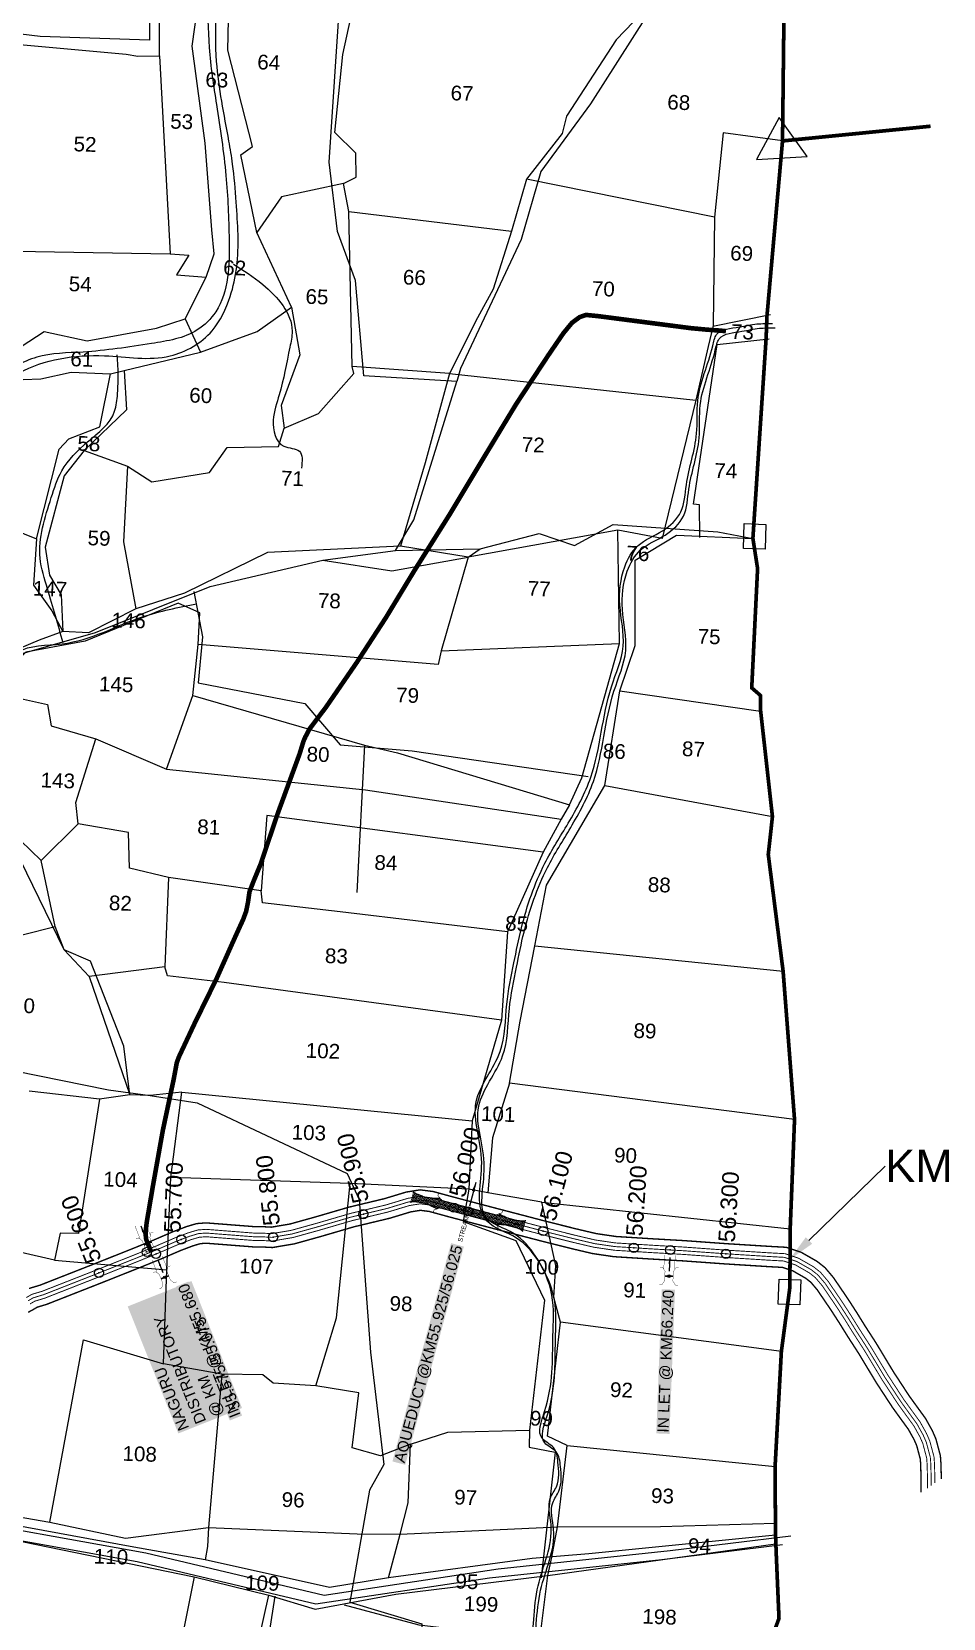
# Model space of a CAD drawing. Header units: inches. Extents: x 211876 to 216659, y 1586448 to 1603451.
# Drawn here: x 213417 to 214406, y 1590177 to 1591899 of the extents above; entities that cross this region are included whole.
import ezdxf
from ezdxf import colors
from ezdxf.entities.mleader import LeaderData, LeaderLine
from ezdxf.enums import TextEntityAlignment as Align
from ezdxf.math import Vec2, Vec3

# ---------------------------------------------------------------- set-up
doc = ezdxf.new("R2010")
doc.units = ezdxf.units.IN
doc.header["$LTSCALE"] = 15
doc.header["$MEASUREMENT"] = 0
doc.header["$PDMODE"] = 32
doc.header["$PDSIZE"] = 10
doc.linetypes.add('HIDDEN2', pattern=[0.1875, 0.125, -0.0625])
for name, color, linetype in [('CANAL1', 7, 'Continuous'), ('CSMark', 72, 'Continuous'), ('PLOT', 7, 'Continuous'), ('PLOT NO', 7, 'Continuous'), ('ROADS', 1, 'Continuous'), ('STREAM', 4, 'Continuous'), ('STRUCTURE', 5, 'Continuous'), ('text2', 7, 'Continuous'), ('VILLAGE BOUNDAY', 5, 'Continuous'), ('VILLAGE BOUNDRY STONES', 1, 'Continuous'), ('VILLAGE STONES', 240, 'Continuous')]:
    doc.layers.add(name, color=color, linetype=linetype)
doc.styles.get("Standard").update_dxf_attribs({"font": 'arial.ttf'})
doc.dimstyles.get("Standard").update_dxf_attribs({"dimtxt": 0.18, "dimasz": 0.18, "dimexe": 0.18, "dimexo": 0.0625, "dimgap": 0.09, "dimtad": 0, "dimtih": 1, "dimtoh": 1, "dimdec": 4, "dimzin": 0, "dimdsep": 46, "dimtxsty": 'Standard', "dimcen": 0.09, "dimadec": 0, "dimazin": 0, "dimtfac": 1, "dimtdec": 4, "dimtofl": 0, "dimtmove": 0, "dimatfit": 3, "dimfxl": 1, "dimtolj": 1, "dimtzin": 0, "dimarcsym": 0})

# ---------------------------------------------------------------- blocks, each defined once
blk = doc.blocks.new('OT')
at = {"layer": 'STRUCTURE', "color": 190}
for points, const_width in [([(769751.4, 1706595.8), (769729.4, 1706595.8)], 0.5), ([(769775.2, 1706601.8), (769775.2, 1706597.8), (769769.2, 1706593.8), (769761.8, 1706593.8), (769754.4, 1706593.8), (769748.4, 1706597.8), (769748.4, 1706601.8)], 0.5), ([(769761.8, 1706593.8), (769761.8, 1706581)], 2.5), ([(769751.4, 1706579), (769729.4, 1706579)], 0.5), ([(769748.4, 1706573), (769748.4, 1706577), (769754.4, 1706581), (769761.8, 1706581), (769761.8, 1706581), (769761.8, 1706581), (769769.2, 1706581), (769775.2, 1706577), (769775.2, 1706573)], 0.5)]:
    blk.add_lwpolyline(points, dxfattribs=dict(at, const_width=const_width))
at = {"layer": 'STRUCTURE', "color": 0}
blk.add_circle((769761.8, 1706587.4), 1.87, dxfattribs=at)
blk.add_leader([(769732.6, 1706587.4), (769753.8, 1706587.4)], dimstyle='Standard', override={"dimasz": 10, "dimgap": 0.09, "dimtad": 0}, dxfattribs=at)
blk = doc.blocks.new('AQUEDUCT')
at = {"layer": 'STRUCTURE'}
h = blk.add_hatch(dxfattribs=at)
h.set_pattern_fill('DASH', color=256, scale=8, angle=-90, style=0)
h.set_pattern_definition([(270, (-1706662.7411, 769762.6106), (1, -1), [1, -1])])
edge = h.paths.add_edge_path()
edge.add_spline(control_points=[(6.5, -63.1), (6.2, -62.6), (5.2, -61.2), (4.6, -58.3), (4.1, -54.4), (3.3, -48.8), (4.1, -41.4), (5.4, -35.8), (6, -33)], knot_values=[0, 0, 0, 0, 1.613557, 5.24513, 8.624976, 13.470124, 22.190216, 30.746377, 30.746377, 30.746377, 30.746377], degree=3, periodic=0)
edge.add_line((6, -33), (4, -30))
edge.add_line((4, -30), (4, 30))
edge.add_line((4, 30), (6, 33))
edge.add_spline(control_points=[(6, 33), (5.3, 35.8), (3.9, 41.3), (2.8, 48.7), (3.5, 54.4), (3.9, 58.3), (4.4, 61.2), (5.4, 62.6), (5.7, 63.1)], knot_values=[0, 0, 0, 0, 8.556161, 17.276253, 22.121402, 25.501247, 29.13282, 30.746377, 30.746377, 30.746377, 30.746377], degree=3, periodic=0)
edge.add_line((5.7, 63.1), (-6.5, 63.1))
edge.add_spline(control_points=[(-6.5, 63.1), (-6.2, 62.6), (-5.2, 61.2), (-4.6, 58.3), (-4.1, 54.4), (-3.3, 48.8), (-4.1, 41.4), (-5.4, 35.8), (-6, 33)], knot_values=[0, 0, 0, 0, 1.613557, 5.24513, 8.624976, 13.470124, 22.190216, 30.746377, 30.746377, 30.746377, 30.746377], degree=3, periodic=0)
edge.add_line((-6, 33), (-4, 30))
edge.add_line((-4, 30), (-4, -30))
edge.add_line((-4, -30), (-6, -33))
edge.add_spline(control_points=[(-6, -33), (-5.3, -35.8), (-3.9, -41.3), (-2.8, -48.7), (-3.5, -54.4), (-3.9, -58.3), (-4.4, -61.2), (-5.4, -62.6), (-5.7, -63.1)], knot_values=[0, 0, 0, 0, 8.556161, 17.276253, 22.121402, 25.501247, 29.13282, 30.746377, 30.746377, 30.746377, 30.746377], degree=3, periodic=0)
edge.add_line((-5.7, -63.1), (6.5, -63.1))
blk.add_circle((0, 0), 0.938)
at = {"layer": 'STRUCTURE', "const_width": 0.628}
for points in [[(-12, 36), (-8, 36), (-4, 30), (-4, -30), (-8, -36), (-12, -36)], [(12, 36), (8, 36), (4, 30), (4, -30), (8, -36), (12, -36)]]:
    blk.add_lwpolyline(points, dxfattribs=at)
at = {"layer": 'STRUCTURE', "color": 3}
for points in [[(-4, 30), (-4, -30)], [(-4, 30), (-4, -30)], [(4, 30), (4, -30)]]:
    blk.add_lwpolyline(points, dxfattribs=at)
at = {"layer": 'STRUCTURE'}
for points in [[(-6.5, 63.1), (-5.7, 61.7), (-4.7, 58.2), (-4.2, 54.9), (-3.6, 50.1), (-4.3, 41.4), (-6, 33)], [(5.7, 63.1), (4.8, 61.7), (3.9, 58.2), (3.5, 54.8), (3.1, 50), (4, 41.3), (6, 33)], [(-5.7, -63.1), (-4.8, -61.7), (-3.9, -58.2), (-3.5, -54.8), (-3.1, -50), (-4, -41.3), (-6, -33)], [(6.5, -63.1), (5.7, -61.7), (4.7, -58.2), (4.2, -54.9), (3.6, -50.1), (4.3, -41.4), (6, -33)]]:
    blk.add_spline(points, degree=3, dxfattribs=at)
at = {"layer": 'STRUCTURE', "color": 0}
blk.add_text('STREAM', height=5, dxfattribs=at).set_placement((-19.7, -0.1), align=Align.MIDDLE_CENTER)
for points in [[(32.5, 0.1), (5.8, 0)], [(0.4, -62), (0.1, -38.2)]]:
    blk.add_leader(points, dimstyle='Standard', override={"dimasz": 10, "dimgap": 0.09, "dimtad": 0}, dxfattribs=at)

msp = doc.modelspace()

# ---------------------------------------------------------------- linework, layer by layer
at = {"layer": 'CANAL1', "color": 1, "ltscale": 4, "const_width": 5}
msp.add_lwpolyline([(213546.968, 1590574.55), (213541.312, 1590588.527), (213540.594, 1590594.98), (213541.798, 1590606.539), (213548.456, 1590645.661), (213559.422, 1590707.156), (213571.097, 1590762.072), (213574.542, 1590780.502), (213576.947, 1590786.933), (213593.949, 1590823.2), (213617.66, 1590871.559), (213637.598, 1590916.244), (213646.603, 1590935.992), (213649.741, 1590944.505), (213651.821, 1590954.645), (213653.386, 1590965.791), (213657.451, 1590976.374), (213665.457, 1590995.804), (213684.319, 1591051.589), (213707.75, 1591115.392), (213712.044, 1591129.438), (213713.997, 1591133.864), (213718.565, 1591142.584), (213736.501, 1591166.33), (213769.951, 1591214.942), (213801.564, 1591263.575), (213832.279, 1591314.336), (213871.244, 1591376.378), (213905.965, 1591434.328), (213942.838, 1591495.259), (213977.524, 1591547.932), (213994.176, 1591572.281), (214003.371, 1591583.35), (214011.587, 1591589.469), (214018.492, 1591591.916), (214031.655, 1591590.581), (214073.356, 1591585.169), (214132.6, 1591577.49), (214150.368, 1591575.835), (214164.326, 1591574.872), (214170.383, 1591574.242)], dxfattribs=at)
at = {"layer": 'CANAL1', "color": 5, "ltscale": 4, "const_width": 1}
for points in [[(213411.25751, 1590525.44429), (213417.03837, 1590528.86915), (213428.55947, 1590532.3447), (213486.71106, 1590555.17013), (213488.6192, 1590555.92909), (213529.2638, 1590572.09548), (213552.07182, 1590581.39347), (213572.82452, 1590590.35678), (213587.09235, 1590595.77222), (213597.28023, 1590598.81442), (213606.28268, 1590599.50599), (213660.3739, 1590595.278), (213666.85077, 1590595.44397), (213677.47207, 1590594.8275), (213678.34207, 1590594.97442), (213698.84838, 1590598.43744), (213727.1457, 1590606.31263), (213762.84252, 1590616.74504), (213801.71676, 1590626.05531), (213824.98479, 1590633.1126), (213838.62201, 1590635.29882), (213851.36325, 1590633.66813), (213873.68394, 1590627.56458), (213876.23499, 1590626.89409), (213918.56567, 1590615.76843), (213974.67298, 1590601.11809), (214006.2738, 1590593.19018), (214028.58315, 1590587.95311), (214050.29936, 1590584.77368), (214090.79646, 1590582.21878), (214124.18154, 1590580.30374), (214170.24113, 1590576.97898), (214217.64819, 1590574.00717), (214234.54417, 1590573.08445), (214249.22001, 1590568.15028), (214265.31308, 1590558.93407), (214272.96738, 1590552.92267), (214281.34876, 1590543.02102), (214296.9927, 1590520.03258), (214306.07994, 1590505.94343), (214315.62567, 1590490.57448), (214327.05791, 1590472.89646), (214346.15516, 1590441.23033), (214363.35741, 1590414.89625), (214372.45095, 1590402.30917), (214381.01349, 1590390.52958), (214387.99545, 1590377.98785), (214391.56737, 1590369.78957), (214396.12267, 1590352.70511), (214396.62887, 1590345.63979), (214397.16804, 1590326.98231), (214397.16607, 1590324.29828)], [(213415.20049, 1590518.48171), (213420.27963, 1590521.49085), (213431.18053, 1590524.7793), (213489.65094, 1590547.72987), (213491.5759, 1590548.49553), (213532.2522, 1590564.67452), (213555.16818, 1590574.01653), (213575.83148, 1590582.94122), (213589.65965, 1590588.18978), (213598.74777, 1590590.90358), (213606.27732, 1590591.48201), (213660.1641, 1590587.27), (213666.72123, 1590587.43803), (213677.91193, 1590586.7885), (213679.67422, 1590587.08611), (213700.59162, 1590590.61856), (213729.3403, 1590598.61937), (213764.89748, 1590609.01096), (213803.81124, 1590618.33069), (213826.78721, 1590625.2994), (213838.74999, 1590627.21718), (213849.79275, 1590625.80387), (213871.61206, 1590619.83742), (213874.20144, 1590619.15686), (213916.53833, 1590608.02957), (213972.68902, 1590593.36791), (214004.3862, 1590585.41582), (214027.08685, 1590580.08689), (214049.46664, 1590576.81032), (214090.31554, 1590574.23322), (214123.66446, 1590572.32026), (214169.70287, 1590568.99702), (214217.17981, 1590566.02083), (214233.02383, 1590565.15555), (214245.92599, 1590560.81772), (214260.83092, 1590552.28193), (214267.38662, 1590547.13333), (214274.97124, 1590538.17298), (214290.3233, 1590515.61342), (214299.32006, 1590501.66457), (214308.86833, 1590486.29152), (214320.27209, 1590468.65754), (214339.37884, 1590436.97567), (214356.76259, 1590410.36375), (214365.97305, 1590397.61483), (214374.25851, 1590386.21642), (214380.81655, 1590374.43615), (214383.99263, 1590367.14643), (214388.19733, 1590351.37689), (214388.63713, 1590345.23821), (214389.16796, 1590326.86969), (214389.16175, 1590318.44813)]]:
    msp.add_lwpolyline(points, dxfattribs=at)
at = {"layer": 'CANAL1', "color": 1, "linetype": 'HIDDEN2', "ltscale": 4, "const_width": 1}
msp.add_lwpolyline([(213413.229, 1590521.963), (213418.659, 1590525.18), (213429.87, 1590528.562), (213488.181, 1590551.45), (213490.09755, 1590552.21231), (213530.758, 1590568.385), (213553.62, 1590577.705), (213574.328, 1590586.649), (213588.376, 1590591.981), (213598.014, 1590594.859), (213606.28, 1590595.494), (213660.269, 1590591.274), (213666.786, 1590591.441), (213677.692, 1590590.808), (213679.00814, 1590591.03027), (213699.72, 1590594.528), (213728.243, 1590602.466), (213763.87, 1590612.878), (213802.764, 1590622.193), (213825.886, 1590629.206), (213838.686, 1590631.258), (213850.578, 1590629.736), (213872.648, 1590623.701), (213875.21821, 1590623.02548), (213917.552, 1590611.899), (213973.681, 1590597.243), (214005.33, 1590589.303), (214027.835, 1590584.02), (214049.883, 1590580.792), (214090.556, 1590578.226), (214123.923, 1590576.312), (214169.972, 1590572.988), (214217.414, 1590570.014), (214233.784, 1590569.12), (214247.573, 1590564.484), (214263.072, 1590555.608), (214270.177, 1590550.028), (214278.16, 1590540.597), (214293.658, 1590517.823), (214302.7, 1590503.804), (214312.247, 1590488.433), (214323.665, 1590470.777), (214342.767, 1590439.103), (214360.06, 1590412.63), (214369.212, 1590399.962), (214377.636, 1590388.373), (214384.406, 1590376.212), (214387.78, 1590368.468), (214392.16, 1590352.041), (214392.633, 1590345.439), (214393.168, 1590326.926), (214393.16391, 1590321.3732)], dxfattribs=at)
at = {"layer": 'CANAL1', "color": 200, "ltscale": 4, "const_width": 1.5}
for points in [[(213414.20226, 1590535.32517), (213426.26604, 1590538.96442), (213484.13867, 1590561.68036), (213526.64894, 1590578.58882), (213549.36251, 1590587.8483), (213570.19342, 1590596.84539), (213584.84596, 1590602.40685), (213595.99613, 1590605.7364), (213606.28737, 1590606.52698), (213660.55748, 1590602.285), (213666.96411, 1590602.44918), (213677.0872, 1590601.86162), (213697.32304, 1590605.27896), (213725.22542, 1590613.04424), (213761.04444, 1590623.51236), (213799.88409, 1590632.81435), (213823.40767, 1590639.94915), (213838.51004, 1590642.37025), (213852.73744, 1590640.54935), (213875.49684, 1590634.32583), (213920.3396, 1590622.53993), (213976.40894, 1590607.89951), (214007.92544, 1590599.99275), (214029.89242, 1590594.83605), (214051.02799, 1590591.74163), (214091.21728, 1590589.20615), (214124.63399, 1590587.2893), (214170.7121, 1590583.9632), (214218.05803, 1590580.99522), (214235.87447, 1590580.02223), (214252.10227, 1590574.56628), (214269.23498, 1590564.75468), (214277.85054, 1590557.98834), (214286.9291, 1590547.26307), (214302.82842, 1590523.89934), (214311.99484, 1590509.68743), (214321.53833, 1590494.32207), (214332.9955, 1590476.60551), (214352.08444, 1590444.95317), (214369.12789, 1590418.86219), (214378.11912, 1590406.41673), (214386.9241, 1590394.30361), (214394.27698, 1590381.09558), (214398.19527, 1590372.10233), (214403.05735, 1590353.86729), (214403.62164, 1590345.99117), (214404.12189, 1590328.68044)], [(213413.22416, 1590509.45514), (213418.6506, 1590512.38946), (213423.11574, 1590515.03483), (213433.47396, 1590518.15958), (213492.22333, 1590541.21964), (213534.86706, 1590558.18118), (213557.87749, 1590567.5617), (213578.46258, 1590576.45261), (213591.90604, 1590581.55515), (213600.03187, 1590583.9816), (213606.27263, 1590584.46102), (213659.98052, 1590580.263), (213666.60789, 1590580.43282), (213678.2968, 1590579.75438), (213702.11696, 1590583.77704), (213731.26058, 1590591.88776), (213766.69556, 1590602.24364), (213805.64391, 1590611.57165), (213828.36433, 1590618.46285), (213838.86196, 1590620.14575), (213848.41856, 1590618.92265), (213869.79916, 1590613.07617), (213914.7644, 1590601.25807), (213970.95306, 1590586.58649), (214002.73456, 1590578.61325), (214025.77758, 1590573.20395), (214048.73801, 1590569.84237), (214089.89472, 1590567.24585), (214123.21201, 1590565.3347), (214169.2319, 1590562.0128), (214216.76997, 1590559.03278), (214231.69353, 1590558.21777), (214243.04373, 1590554.40172), (214256.90902, 1590546.46132), (214262.50346, 1590542.06766), (214269.3909, 1590533.93093), (214284.48758, 1590511.74666), (214293.40516, 1590497.92057), (214302.95567, 1590482.54393), (214314.3345, 1590464.94849), (214333.44956, 1590433.25283), (214350.99211, 1590406.39781), (214360.30488, 1590393.50727), (214368.3479, 1590382.44239), (214374.53502, 1590371.32842), (214377.36473, 1590364.83367), (214381.26265, 1590350.21471), (214381.64436, 1590344.88683), (214382.16788, 1590326.77114), (214382.15852, 1590314.06125)]]:
    msp.add_lwpolyline(points, dxfattribs=at)
at = {"layer": 'PLOT'}
for points in [[(213154.20753, 1591881.86463), (213202.39378, 1591891.01615), (213257.75581, 1591887.37546), (213367.91863, 1591888.70891), (213519.70792, 1591874.84497), (213532.10746, 1591872.69552), (213555.78152, 1591873.16309), (213554.87723, 1592020.60456), (213562.90453, 1592094.02108)], [(213555.78152, 1591873.16309), (213567.48151, 1591658.09275), (213587.6642, 1591656.57256), (213574.35224, 1591635.45078), (213606.25082, 1591632.70429), (213615.06173, 1591658.08053), (213612.41096, 1591684.1278), (213605.16117, 1591778.27627), (213591.29829, 1591883.53311), (213599.12245, 1591940.59933), (213592.7507, 1591973.3254), (213584.09285, 1592020.29965), (213554.87723, 1592020.60456)], [(213407.90888, 1591521.81588), (213426.944, 1591522.43434), (213459.96568, 1591529.90234), (213502.75922, 1591527.92473), (213517.59484, 1591531.59343), (213600.40726, 1591551.43399), (213661.74158, 1591573.93754), (213699.15067, 1591600.14428), (213661.32586, 1591681.42313), (213643.84329, 1591765.64669), (213656.73608, 1591774.74922), (213629.89004, 1591879.21131), (213631.76721, 1591962.52359)], [(213699.15067, 1591600.14428), (213708.10977, 1591548.43758), (213687.78763, 1591493.63891), (213691.03939, 1591469.1036), (213728.42257, 1591484.74936), (213766.486, 1591528.41569), (213764.9754, 1591536.01525), (213761.14431, 1591704.26708), (213755.47077, 1591734.55305), (213769.15731, 1591741.38115), (213768.89056, 1591767.38968), (213745.98554, 1591789.80208), (213754.77703, 1591874.40368), (213763.46525, 1591914.12347), (213785.45163, 1591957.9133)], [(214088.65198, 1591929.08486), (214051.33632, 1591890.31735), (213997.35894, 1591807.5195), (213992.83944, 1591788.66503), (213953.95922, 1591739.21869), (213937.71671, 1591682.88564), (213917.6938, 1591619.72719), (213900.7117, 1591588.6916), (213870.43484, 1591528.33562), (213844.19372, 1591431.4109), (213817.36284, 1591341.03157), (213673.02041, 1591333.96358), (213582.84691, 1591290.07596), (213530.0334, 1591273.06725), (213478.83357, 1591246.82313), (213450.8383, 1591248.27798), (213425.37238, 1591239.01628), (213382.18472, 1591220.70719)], [(214231.77119, 1591780.70815), (214167.20887, 1591789.49934), (214158.00322, 1591698.07139), (214156.62854, 1591580.31078), (214151.15312, 1591557.73137), (214137.72958, 1591499.26462), (214101.01903, 1591349.18898), (214053.07494, 1591358.21971), (213890.53327, 1591329.03766), (213817.36284, 1591341.03157)], [(213755.47077, 1591734.55305), (213688.27611, 1591719.98273), (213661.32586, 1591681.42313)], [(214158.00322, 1591698.07139), (213953.95922, 1591739.21869)], [(213761.14431, 1591704.26708), (213937.71671, 1591682.88564)], [(212477.48567, 1591278.83903), (212486.20873, 1591278.61886), (212558.78429, 1591305.80386), (212652.78806, 1591354.87678), (212680.0045, 1591355.91237), (212715.90404, 1591378.71247), (212760.65843, 1591425.9559), (212824.57206, 1591489.08648), (212883.74372, 1591489.0129), (212921.46425, 1591499.01948), (212962.04338, 1591525.71072), (212947.1875, 1591592.94054), (213045.17602, 1591598.08709), (213061.57857, 1591553.06956), (213196.23778, 1591592.84412), (213274.83903, 1591598.09374), (213278.96143, 1591634.7059), (213374.11738, 1591628.93889), (213378.95591, 1591661.53724), (213567.48151, 1591658.09275)], [(213351.03574, 1591539.49964), (213387.86565, 1591546.16996), (213430.72528, 1591573.82746), (213477.12422, 1591563.77147), (213552.38663, 1591577.58639), (213583.49715, 1591587.63468), (213606.25082, 1591632.70429)], [(213583.49715, 1591587.63468), (213600.40726, 1591551.43399)], [(214156.08622, 1591579.74814), (214218.83816, 1591592.36939)], [(214142.13242, 1591350.46935), (214141.82333, 1591385.62954), (214135.22111, 1591386.36811), (214161.0056, 1591559.67478), (214217.40308, 1591565.8824)], [(213395.39624, 1591359.70687), (213422.14791, 1591348.72665), (213447.00038, 1591446.13666), (213457.38254, 1591457.29864), (213491.087, 1591470.33964), (213502.75922, 1591527.92473)], [(213517.59484, 1591531.59343), (213519.86293, 1591488.87903), (213474.08407, 1591444.58655), (213452.4184, 1591417.36208), (213431.80362, 1591339.74343), (213436.3496, 1591309.37102), (213449.05616, 1591288.22736), (213450.8383, 1591248.27798)], [(213870.43484, 1591528.33562), (213764.9754, 1591536.01525)], [(213870.43484, 1591528.33562), (214137.72958, 1591499.26462)], [(213474.08407, 1591444.58655), (213521.10463, 1591427.84717), (213547.39066, 1591410.70841), (213609.90473, 1591420.8482), (213629.33304, 1591448.15035), (213684.8052, 1591449.02256), (213691.03939, 1591469.1036)], [(213521.10463, 1591427.84717), (213516.57512, 1591345.75348), (213530.0334, 1591273.06725)], [(213592.03505, 1591179.02043), (213778.05614, 1591124.86918), (213814.06835, 1591116.78741), (214000.50898, 1591060.30301), (214014.14671, 1591089.52164), (214054.96394, 1591235.34031), (214053.07494, 1591358.21971)], [(213935.43582, 1590758.13604), (213946.945, 1590825.27036), (213963.04559, 1590907.23248), (213975.52578, 1590973.01983), (214038.97734, 1591081.22163), (214055.29278, 1591184.06124), (214071.78366, 1591233.2027), (214071.94238, 1591325.90594), (214116.7243, 1591352.87733), (214199.63017, 1591349.41395)], [(214116.7243, 1591352.87733), (214116.7243, 1591352.87733)], [(213422.14791, 1591348.72665), (213419.18128, 1591298.77633), (213438.92655, 1591270.674), (213450.8383, 1591248.27798)], [(213890.53327, 1591329.03766), (213861.48634, 1591227.21089), (213858.29768, 1591212.5877), (213597.64612, 1591234.35962), (213599.49971, 1591268.45105), (213576.11676, 1591278.95543), (213474.95308, 1591238.0014), (213410.88788, 1591225.77325), (213383.6743, 1591199.39068), (213381.96779, 1591180.53112), (213434.17224, 1591169.25972), (213438.36117, 1591145.99135), (213486.78812, 1591131.96069), (213563.47937, 1591098.81848), (213592.03505, 1591179.02043), (213597.64612, 1591234.35962)], [(213861.48634, 1591227.21089), (214054.96394, 1591235.34031)], [(214055.29278, 1591184.06124), (214208.05009, 1591162.00561)], [(213467.60272, 1591039.58405), (213464.98519, 1591062.75107), (213486.78812, 1591131.96069)], [(213563.47937, 1591098.81848), (213779.40588, 1591076.62304), (213991.54675, 1591044.66527)], [(214038.97734, 1591081.22163), (214220.83551, 1591047.4285)], [(213926.71365, 1590826.66252), (213625.9255, 1590867.54158), (213564.61692, 1590874.63963), (213561.53515, 1590884.37602), (213479.40804, 1590873.86971), (213452.43139, 1590902.76247), (213442.43583, 1590928.27018), (213427.40392, 1590999.91435), (213359.68571, 1591065.03456), (213340.92205, 1591051.3839), (213328.15891, 1591050.23781), (213238.45415, 1591008.85646), (213176.13969, 1590977.64815), (213161.2039, 1590994.4794)], [(214000.50898, 1591060.30301), (213991.54675, 1591044.66527), (213972.06597, 1591008.89496), (213933.43753, 1590922.5099), (213926.71365, 1590826.66252), (213894.91762, 1590717.15532), (213891.51139, 1590642.9689), (213885.18694, 1590607.89716), (213942.58141, 1590587.25795), (213973.60554, 1590522.59756), (213957.20589, 1590381.45147), (213956.99692, 1590363.15916), (213984.91305, 1590357.5089), (213969.95697, 1590221.21768)], [(213972.06597, 1591008.89496), (213672.36512, 1591048.71553), (213666.10306, 1590966.88426)], [(213933.43753, 1590922.5099), (213751.71505, 1590944.2552), (213667.36738, 1590954.02029), (213666.10306, 1590966.88426), (213565.67015, 1590981.48105), (213523.2469, 1590991.50028), (213522.01706, 1591030.00326), (213467.60272, 1591039.58405), (213427.40392, 1590999.91435)], [(213083.33338, 1590832.52537), (213136.03368, 1590819.6754), (213202.89185, 1590795.81423), (213217.74722, 1590819.34384), (213202.10727, 1590845.43477), (213220.8849, 1590880.85088), (213224.79264, 1590906.76426), (213243.71561, 1590945.88114), (213265.22004, 1590973.18751), (213293.84829, 1590960.1712), (213294.22466, 1590942.1242), (213322.55768, 1590920.60211), (213312.58565, 1590878.86907), (213332.79041, 1590883.17719), (213373.35909, 1590910.82371), (213442.43583, 1590928.27018)], [(213565.67015, 1590981.48105), (213561.53515, 1590884.37602)], [(213963.04559, 1590907.23248), (214232.40678, 1590879.82352)], [(213479.40804, 1590873.86971), (213523.64703, 1590745.66605)], [(213968.54945, 1590154.54797), (213977.28869, 1590224.01173), (213981.4637, 1590243.70683), (213987.44502, 1590276.61337), (213998.21763, 1590364.83303), (213976.84192, 1590375.02964), (213990.94803, 1590498.7482), (213983.4693, 1590525.62087), (213985.72133, 1590560.20976), (213970.58574, 1590629.01871), (213912.05547, 1590639.10427), (213891.51139, 1590642.9689), (213762.60441, 1590649.33486), (213567.96082, 1590655.74076), (213579.94143, 1590748.47074), (213545.7006, 1590744.90057), (213523.64703, 1590745.66605), (213490.5353, 1590740.86243), (213414.42933, 1590749.457)], [(214244.81952, 1590718.73757), (213935.43582, 1590758.13604), (213917.05694, 1590698.66609), (213912.05547, 1590639.10427)], [(213490.5353, 1590740.86243), (213467.69169, 1590594.96949), (213448.10711, 1590595.2237), (213441.98394, 1590566.07179), (213269.9991, 1590605.66154)], [(213579.94143, 1590748.47074), (213894.91762, 1590717.15532)], [(213804.4152, 1590221.46115), (213816.96507, 1590268.53829), (213825.40673, 1590302.80282), (213828.04525, 1590366.54697), (213795.65102, 1590353.62752), (213764.86013, 1590362.35655), (213771.88274, 1590422.00894), (213725.2919, 1590429.58412), (213678.96417, 1590432.46886), (213667.78737, 1590441.79381), (213623.51306, 1590442.47943), (213560.00822, 1590453.62068), (213563.54913, 1590555.63495), (213567.96082, 1590655.74076)], [(213725.2919, 1590429.58412), (213747.67921, 1590503.62197), (213762.60441, 1590649.33486)], [(213970.58574, 1590629.01871), (214240.10382, 1590599.92457)], [(213441.98394, 1590566.07179), (213563.54913, 1590555.63495)], [(214230.51979, 1590466.8949), (213990.94803, 1590498.7482)], [(213436.68726, 1590281.7355), (213473.30599, 1590479.47862), (213560.00822, 1590453.62068)], [(213623.51306, 1590442.47943), (213609.04671, 1590275.75513), (213609.04671, 1590275.75513), (213607.80786, 1590255.30962), (213605.29497, 1590240.89444)], [(213828.04525, 1590366.54697), (213868.65898, 1590379.54833), (213957.20589, 1590381.45147)], [(214224.24582, 1590267.71065), (214021.61409, 1590247.34541), (213960.23481, 1590242.2595), (213804.4152, 1590221.46115), (213740.18062, 1590210.77721), (213605.29497, 1590240.89444), (213527.84159, 1590254.59732), (213250.20913, 1590305.63316), (213155.57638, 1590331.47079), (212963.46861, 1590354.17555)], [(213998.21763, 1590364.83303), (214223.72586, 1590342.16348)], [(213250.91731, 1590313.79887), (213436.68726, 1590281.7355), (213518.99056, 1590264.39088), (213609.04671, 1590275.75513), (213770.21713, 1590269.21604), (213816.96507, 1590268.53829), (213987.44502, 1590276.61337), (214099.54504, 1590277.00597), (214224.07733, 1590280.74258)], [(213593.24787, 1590222.50911), (213564.2251, 1590075.89593), (213551.08285, 1589949.59116), (213480.52615, 1589958.34417), (213317.49768, 1589973.70133), (213162.25623, 1589975.6953), (213172.31832, 1590055.84308), (213197.46306, 1590140.09889), (213214.46041, 1590210.30752), (213210.75214, 1590296.18756)], [(213177.37976, 1590299.88334), (213210.75214, 1590296.18756), (213363.67448, 1590269.33007), (213593.24787, 1590222.50911), (213674.51149, 1590202.44882), (213724.79104, 1590187.29499), (213812.10358, 1590203.41954), (213977.28869, 1590224.01173), (214224.00301, 1590258.19129)], [(213793.4119, 1589928.70068), (213693.42475, 1589935.48382), (213638.91565, 1589945.13457), (213648.61621, 1590056.81484), (213652.73796, 1590105.64889), (213674.51149, 1590202.44882)], [(213968.54945, 1590154.54797), (213837.39897, 1590170.06524), (213756.55664, 1590191.59027)]]:
    msp.add_lwpolyline(points, dxfattribs=at)
at = {"layer": 'ROADS'}
for points in [[(213762.89539, 1591959.0954), (213707.29921, 1591970.44831), (213666.14346, 1591976.16165), (213625.49349, 1591978.79685), (213597.58446, 1591977.54916), (213590.08554, 1592029.69861), (213558.71568, 1592029.3189), (213545.06173, 1592017.06529), (213545.06047, 1591890.0515), (213426.14629, 1591894.17901), (213309.0396, 1591908.03418), (213267.37965, 1591900.51262)], [(213523.64703, 1590745.66605), (213517.00006, 1590798.24844), (213480.74584, 1590890.70506), (213452.43139, 1590902.76247), (213404.87746, 1591000.15572), (213345.9292, 1591065.48656), (213377.86352, 1591180.39644), (213388.88193, 1591219.24838), (213486.2157, 1591247.16118), (213610.81907, 1591297.23482), (213732.94671, 1591325.81945), (213811.84019, 1591336.07895), (213831.79369, 1591369.56603), (213878.31602, 1591519.45337), (213777.41512, 1591525.85616), (213768.42009, 1591629.1369), (213748.92211, 1591682.33686), (213739.92156, 1591757.57941), (213751.32514, 1591932.42547), (213762.89539, 1591959.0954), (213792.24573, 1591982.24766), (213996.02812, 1591956.80441), (214105.34838, 1591938.49905)], [(214098.07679, 1591938.20417), (214023.36444, 1591820.90921), (213969.52437, 1591747.36443), (213948.08057, 1591673.90994), (213882.23382, 1591533.77535), (213878.31602, 1591519.45337)], [(213811.84019, 1591336.07895), (213903.85269, 1591338.11765), (213967.74347, 1591354.56307), (214006.23263, 1591341.52316), (214048.1855, 1591364.42387), (214161.56547, 1591356.37625), (214199.63017, 1591349.41395)], [(213732.94671, 1591325.81945), (213807.95807, 1591314.18081), (213890.53327, 1591329.03766), (213903.85269, 1591338.11765)], [(213593.19214, 1591291.69358), (213602.48293, 1591242.4071), (213597.75396, 1591192.60797), (213713.48907, 1591170.1044), (213751.92748, 1591125.42706), (213829.87996, 1591118.95706), (214020.92444, 1591090.96158)], [(213778.05614, 1591124.86918), (213769.84561, 1590965.19669)], [(213322.9636, 1590801.67037), (213348.65328, 1590781.55879), (213500.27379, 1590750.93318), (213545.7006, 1590744.90057), (213596.62725, 1590736.9725), (213759.3345, 1590660.08513), (213772.5463, 1590632.02579), (213784.59029, 1590466.08978), (213799.09558, 1590344.18675), (213783.74209, 1590316.36301), (213762.13835, 1590194.90462), (213840.5836, 1590171.50966), (213833.3206, 1589939.17918)], [(212351.71294, 1590440.79684), (212543.91489, 1590403.50303), (212645.09013, 1590388.09867), (212835.43192, 1590358.50569), (212975.45031, 1590345.05333), (213116.0522, 1590326.87174), (213173.30224, 1590317.22577), (213307.2723, 1590290.48412), (213540.89639, 1590248.41511), (213734.51276, 1590202.54087), (213923.15719, 1590230.95523), (214110.03861, 1590250.87914), (214240.82369, 1590266.95691)], [(212342.50279, 1590431.26364), (212534.70475, 1590393.96983), (212635.87999, 1590378.56547), (212826.22178, 1590348.97249), (212966.24017, 1590335.52013), (213106.84205, 1590317.33854), (213164.0921, 1590307.69257), (213298.06216, 1590280.95093), (213531.68625, 1590238.88191), (213725.30261, 1590193.00767), (213913.94705, 1590221.42203), (214100.82846, 1590241.34594), (214231.61355, 1590257.42371)], [(213680.94641, 1590201.32782), (213657.57307, 1590050.51273), (213640.03436, 1589911.23884), (213614.30485, 1589744.79923), (213606.92005, 1589729.77091), (213533.76913, 1589702.78279)]]:
    msp.add_lwpolyline(points, dxfattribs=at)
at = {"layer": 'STREAM'}
for points in [[(212463.11691, 1591240.70887), (212521.98962, 1591258.75762), (212565.31349, 1591268.3392), (212630.78902, 1591303.47961), (212646.75024, 1591303.84938), (212672.69036, 1591325.35065), (212736.47786, 1591356.49953), (212767.14856, 1591387.76724), (212794.37778, 1591406.45243), (212838.66816, 1591455.15893), (212876.91314, 1591464.9168), (212940.78872, 1591460.62118), (212978.85889, 1591472.00174), (213036.09439, 1591477.93761), (213120.31879, 1591480.55688), (213172.27518, 1591465.82055), (213249.82474, 1591449.27211), (213325.19545, 1591466.78151), (213360.62608, 1591495.34359), (213403.38948, 1591528.73197), (213496.11493, 1591547.54141), (213567.29921, 1591547.38004), (213612.88664, 1591574.7191), (213632.43746, 1591611.91546), (213639.56069, 1591644.0005), (213638.98867, 1591714.17206), (213635.11208, 1591755.64576), (213631.12077, 1591780.4954), (213617.74473, 1591867.08039), (213617.4368, 1591922.22417), (213619.25685, 1592006.72545), (213609.46455, 1592087.35984), (213614.74121, 1592132.68923), (213632.97216, 1592165.61852), (213655.53061, 1592207.3879), (213682.25825, 1592241.24213), (213704.20518, 1592286.73293), (213723.87729, 1592309.36142), (213723.47563, 1592317.71253)], [(212727.29967, 1592233.40528), (212755.0035, 1592239.40316), (212824.42294, 1592232.59815), (212868.689, 1592219.34045), (212903.29709, 1592213.01116), (212927.43876, 1592211.44063), (212951.00254, 1592224.90797), (212992.72229, 1592233.34967), (213041.67862, 1592249.59853), (213100.90467, 1592223.73405), (213176.31825, 1592199.50543), (213220.64721, 1592190.64361), (213247.55939, 1592216.08224), (213305.44968, 1592267.91725), (213360.20066, 1592291.08989), (213414.67488, 1592307.8798), (213451.84616, 1592301.46154), (213489.34135, 1592272.68847), (213513.92759, 1592220.55472), (213573.66709, 1592155.28343), (213589.61979, 1592118.46717), (213597.78596, 1592046.9063), (213600.65403, 1591992.22979), (213606.59117, 1591941.47593), (213609.66035, 1591882.03069), (213617.58759, 1591820.16151), (213627.81142, 1591743.05987), (213631.25106, 1591673.22395), (213616.81834, 1591595.37288), (213596.7807, 1591575.56351), (213547.01658, 1591560.88694), (213472.81229, 1591551.61486), (213422.54988, 1591546.00302), (213378.59182, 1591523.17517), (213335.97047, 1591493.75747), (213293.4766, 1591468.01355), (213232.47435, 1591460.56756), (213139.60064, 1591484.78059), (213061.34406, 1591489.336), (212974.18405, 1591481.32663), (212873.03861, 1591473.4349), (212819.65891, 1591456.36627), (212772.71017, 1591408.3398), (212718.30751, 1591368.29634), (212639.68566, 1591321.64565), (212594.41597, 1591300.77978), (212532.04075, 1591274.99032), (212499.43865, 1591258.46644), (212466.61123, 1591256.6633)], [(213636.2036, 1591647.05553), (213667.80097, 1591624.93892), (213699.71959, 1591574.24734), (213697.17462, 1591556.87301), (213685.67182, 1591505.20769), (213679.21224, 1591477.621), (213690.53197, 1591449.41719), (213707.53097, 1591444.04529), (213709.80124, 1591425.53369)], [(213897.75671, 1589917.32153), (213921.26954, 1589929.3254), (213931.7937, 1589961.43745), (213938.79662, 1589990.68039), (213944.03151, 1590018.27535), (213952.90374, 1590039.76141), (213952.70122, 1590058.57112), (213958.27439, 1590083.59034), (213957.57303, 1590112.67337), (213959.51244, 1590144.09213), (213961.90515, 1590176.05909), (213966.59677, 1590212.64693), (213980.65887, 1590278.78944), (213979.77665, 1590307.5279), (213986.3919, 1590320.17655), (213988.12668, 1590346.94608), (213983.30198, 1590362.67481), (213971.02174, 1590372.49146), (213973.68507, 1590401.99588), (213982.7156, 1590484.04486), (213981.49392, 1590528.01391), (213963.73384, 1590570.49794), (213940.52844, 1590594.63941), (213908.87534, 1590612.89693), (213905.37412, 1590671.69582), (213899.42487, 1590737.79227), (213925.3667, 1590792.48649), (213932.6403, 1590843.71054), (213940.38588, 1590888.74103), (213948.57967, 1590926.89243), (213973.9465, 1590996.72488), (213999.17809, 1591040.23394), (214023.77215, 1591090.22896), (214046.16376, 1591188.32298), (214058.90272, 1591232.26566), (214055.2871, 1591277.20693), (214060.59826, 1591318.39099), (214075.02438, 1591341.53518), (214101.57949, 1591357.65808), (214121.52315, 1591378.33927), (214127.41538, 1591407.44482), (214138.55258, 1591463.06204), (214139.79067, 1591498.73165), (214156.05998, 1591558.44465), (214160.2861, 1591570.5237), (214185.04974, 1591578.90136), (214203.92153, 1591582.04988), (214221.06958, 1591582.54142)], [(213900.48762, 1589912.62174), (213924.00045, 1589924.62561), (213934.52461, 1589956.73766), (213941.52753, 1589985.98059), (213946.76242, 1590013.57556), (213955.63466, 1590035.06162), (213955.43213, 1590053.87132), (213961.0053, 1590078.89055), (213960.30394, 1590107.97358), (213962.24335, 1590139.39233), (213964.63607, 1590171.3593), (213969.32768, 1590207.94713), (213983.38978, 1590274.08965), (213982.50756, 1590302.82811), (213989.12281, 1590315.47676), (213990.85759, 1590342.24629), (213986.03289, 1590357.97501), (213973.75265, 1590367.79167), (213976.41598, 1590397.29609), (213985.44651, 1590479.34507), (213984.22483, 1590523.31412), (213966.46475, 1590565.79815), (213943.25935, 1590589.93962), (213911.60625, 1590608.19714), (213908.10503, 1590666.99603), (213902.15578, 1590733.09248), (213928.09761, 1590787.7867), (213935.37121, 1590839.01075), (213943.11679, 1590884.04124), (213951.31058, 1590922.19263), (213976.67741, 1590992.02509), (214001.909, 1591035.53415), (214026.50306, 1591085.52917), (214048.89467, 1591183.62319), (214061.63363, 1591227.56587), (214058.01801, 1591272.50714), (214063.32917, 1591313.69119), (214077.7553, 1591336.83538), (214104.3104, 1591352.95829), (214124.25406, 1591373.63948), (214130.14629, 1591402.74503), (214141.28349, 1591458.36225), (214142.52158, 1591494.03186), (214158.79089, 1591553.74486), (214163.01701, 1591565.82391), (214187.78065, 1591574.20157), (214206.65244, 1591577.35009), (214223.80049, 1591577.84163)], [(213451.2215, 1591235.91711), (213434.27282, 1591294.64044), (213426.24226, 1591327.96436), (213438.32144, 1591393.63548), (213449.73945, 1591422.61266), (213477.78064, 1591454.07258), (213507.10901, 1591487.32367), (213510.21365, 1591506.18629), (213510.66268, 1591536.7681), (213509.84226, 1591548.42359)], [(212307.05471, 1590279.06717), (212313.85082, 1590298.34403), (212314.50077, 1590317.06904), (212323.40603, 1590330.91626), (212327.4054, 1590346.84678), (212340.54665, 1590372.40767), (212371.47856, 1590391.99461), (212399.77297, 1590412.82089), (212424.44364, 1590460.37312), (212434.52289, 1590474.94478), (212453.74612, 1590510.24226), (212489.68117, 1590552.61173), (212526.22869, 1590557.46482), (212568.37185, 1590580.10604), (212613.48015, 1590608.98336), (212662.2426, 1590623.74276), (212714.22187, 1590631.88624), (212755.97815, 1590632.34991), (212803.434, 1590642.5634), (212816.84054, 1590675.76717), (212835.44589, 1590702.42368), (212873.15848, 1590729.80993), (212913.90437, 1590756.32567), (212935.354, 1590778.53735), (212960.2061, 1590799.48314), (213004.03395, 1590804.46612), (213034.63212, 1590803.40406), (213062.32369, 1590804.97925), (213080.87705, 1590854.07368), (213086.17196, 1590885.26337), (213101.21665, 1590932.56659), (213156.3662, 1590965.85185), (213174.69339, 1590994.12236), (213274.60815, 1591037.33191), (213338.24961, 1591061.52255), (213363.30876, 1591109.43954), (213372.79986, 1591151.19646), (213377.30327, 1591181.64842), (213385.84152, 1591206.98648), (213401.8038, 1591225.56259), (213449.99806, 1591234.98527), (213537.31728, 1591264.28275), (213596.01086, 1591278.31483)]]:
    msp.add_spline(points, degree=3, dxfattribs=at)
at = {"layer": 'text2', "color": 3, "linetype": 'Continuous'}
for p in [(213776.95828, 1590616.01261), (213875.21818, 1590623.02549), (213972.13514, 1590597.64664), (213579.40693, 1590588.57674), (214070.39966, 1590579.49763), (214170.36889, 1590572.96312)]:
    msp.add_point(p, dxfattribs=at)
at = {"layer": 'text2'}
for p in [(213875.21821, 1590623.02548), (213890.52621, 1590619.00212), (213679.00814, 1590591.03027), (213542, 1590575, 111), (213552, 1590573, 112), (214109.94915, 1590577.11357), (213490.09755, 1590552.21231)]:
    msp.add_point(p, dxfattribs=at)
at = {"layer": 'VILLAGE BOUNDAY', "const_width": 4}
msp.add_lwpolyline([(214233.26021, 1591912.29106), (214231.77119, 1591780.70815), (214392.39342, 1591796.66195), (214231.77119, 1591780.70815), (214214.79467, 1591589.5601), (214214.02052, 1591567.2565), (214199.63017, 1591349.41395), (214204.72353, 1591316.57326), (214198.3689, 1591187.15327), (214208.01064, 1591178.75484), (214208.05009, 1591162.00561), (214220.83551, 1591047.4285), (214216.3095, 1591006.30109), (214232.40678, 1590879.82352), (214244.81952, 1590718.73757), (214240.10382, 1590599.92457), (214239.7706, 1590536.66659), (214230.51979, 1590466.8949), (214223.72586, 1590342.16348), (214224.07733, 1590280.74258), (214224.24582, 1590267.71065), (214224.86234, 1590249.70082), (214227.94309, 1590177.31873), (214173.08967, 1590027.87192)], dxfattribs=at)
at = {"layer": 'VILLAGE BOUNDRY STONES'}
msp.add_lwpolyline([(214203.67426, 1591760.41076), (214258.57526, 1591763.75415), (214228.03181, 1591806.30647), (214203.67426, 1591760.41076)], dxfattribs=at)
for points in [[(214190.33016, 1591365.39705), (214213.76895, 1591364.58349), (214212.82909, 1591337.5061), (214189.39031, 1591338.31966)], [(214228.11287, 1590545.51742), (214251.55166, 1590544.70386), (214250.6118, 1590517.62646), (214227.17302, 1590518.44002)]]:
    msp.add_lwpolyline(points, close=True, dxfattribs=at)

# ---------------------------------------------------------------- block references
at = {"rotation": 74.97004712771776}
msp.add_blockref('AQUEDUCT', (213890.52621, 1590619.00212), dxfattribs=at)
at = {"layer": 'STRUCTURE', "color": 0, "xscale": 0.7, "yscale": 0.7, "zscale": 0.7}
for p, rotation in [((-1095667.32626, 1648939.27987), 291.7257690367877), ((-1095648.82077, 1648902.56603, 112), 291.7257690367877), ((-959106.43844, 2174503.88704), 267.8165767213877)]:
    msp.add_blockref('OT', p, dxfattribs=dict(at, rotation=rotation))

# ---------------------------------------------------------------- texts
at = {"layer": 'CSMark', "color": 1}
for s, rotation, p in [('55.900', 103.46848463, (213774.56046, 1590628.39466)), ('56.000', 76.20182341, (213878.22335, 1590635.26187)), ('56.100', 75.36607827, (213976.54361, 1590609.51799)), ('55.700', 87.96836895, (213569.53353, 1590595.7155)), ('55.800', 96.4300608, (213677.59707, 1590603.551)), ('56.200', 86.39007697, (214070.86771, 1590592.09316)), ('56.300', 86.4129886, (214170.96131, 1590585.55072)), ('55.600', 111.69018674, (213484.96757, 1590563.73197))]:
    msp.add_text(s, height=18, rotation=rotation, dxfattribs=at).set_placement(p, align=Align.MIDDLE_LEFT)
at = {"layer": 'PLOT NO'}
for s, p in [('64', (213674.34378, 1591866.03675)), ('63', (213618.0132, 1591847.01884)), ('67', (213884.11113, 1591832.49043)), ('68', (214119.22326, 1591822.50594)), ('53', (213579.86944, 1591801.76197)), ('52', (213474.97477, 1591777.13471)), ('69', (214187.46184, 1591658.7353)), ('62', (213637.39792, 1591642.9976)), ('54', (213469.7797, 1591625.31227)), ('66', (213832.33941, 1591632.58367)), ('70', (214037.36465, 1591620.17511)), ('65', (213726.6596, 1591611.63117)), ('73', (214188.24146, 1591573.45533)), ('61', (213471.50964, 1591543.88983)), ('60', (213600.53815, 1591504.45934)), ('58', (213479.16736, 1591452.1358)), ('72', (213961.30687, 1591450.93393)), ('71', (213699.93948, 1591414.4122)), ('74', (214170.23223, 1591422.70899)), ('59', (213490.21121, 1591349.62233)), ('76', (214074.94289, 1591333.00511)), ('147', (213437.02987, 1591294.68952)), ('77', (213967.75096, 1591294.77945)), ('78', (213740.0523, 1591281.70972)), ('146', (213522.25441, 1591260.25302)), ('75', (214152.1229, 1591242.78609)), ('145', (213508.8178, 1591190.91996)), ('79', (213824.9899, 1591179.11276)), ('87', (214135.15604, 1591120.76523)), ('80', (213727.85118, 1591115.00561)), ('86', (214049.28232, 1591118.27466)), ('143', (213445.45, 1591086.58349)), ('81', (213609.20975, 1591036.14292)), ('84', (213801.41254, 1590997.33168)), ('88', (214098.09948, 1590973.41566)), ('82', (213513.32618, 1590953.53046)), ('85', (213943.31813, 1590931.37054)), ('83', (213747.70594, 1590896.15383)), ('140', (213402.02968, 1590842.55628)), ('89', (214082.57323, 1590814.89607)), ('102', (213733.1234, 1590793.16704)), ('101', (213923.30702, 1590724.55818)), ('103', (213717.85022, 1590704.46493)), ('90', (214061.45529, 1590679.75953)), ('104', (213513.37544, 1590653.55692)), ('107', (213660.89685, 1590559.31021)), ('100', (213970.61873, 1590558.81443)), ('98', (213817.87296, 1590518.82142)), ('91', (214071.44838, 1590533.44797)), ('92', (214057.05489, 1590425.24068)), ('99', (213970.25065, 1590394.25756)), ('108', (213534.27833, 1590355.79737)), ('93', (214101.5806, 1590310.27819)), ('96', (213700.78562, 1590305.95226)), ('97', (213887.96586, 1590308.574)), ('110', (213503.11361, 1590244.27491)), ('94', (214141.67752, 1590255.99762)), ('109', (213667.31063, 1590215.77874)), ('95', (213889.36224, 1590217.33791)), ('199', (213904.72671, 1590192.86761)), ('198', (214098.31092, 1590179.04249))]:
    msp.add_text(s, height=16, rotation=358.01206193, dxfattribs=at).set_placement(p, align=Align.MIDDLE_CENTER)
at = {"layer": 'STRUCTURE', "color": 5, "char_height": 12, "attachment_point": 1, "bg_fill": 1, "box_fill_scale": 1.1, "bg_fill_color": 7, "bg_fill_true_color": 16777215, "bg_fill_transparency": 0}
for s, insert, width, rotation in [('AQUEDUCT@KM55.925/56.025', (213809.98317, 1590348.49613), 242.8867121, 74.97004713), ('NAGURU DISTRIBUTORY @ KM 55.575/55.675', (213576.86848, 1590379.55231, 134.4), 145.9944884, 111.72576904), ('IN LET @ KM55.680', (213632.65124, 1590393.61824, 134.4), 154.2373261, 111.72576904), ('IN LET @ KM56.240', (214096.02406, 1590379.19791), 154.2373261, 87.81657672)]:
    msp.add_mtext(s, dxfattribs=dict(at, insert=insert, width=width, rotation=rotation))

# ---------------------------------------------------------------- leaders
at = {"layer": 'VILLAGE STONES', "color": 1}
ml = msp.add_multileader_mtext('Standard', dxfattribs=at)
ml.set_content('KM 56.380', color=1)
ml.set_leader_properties()
ml.build(insert=Vec2(0, 0))
ml.multileader.update_dxf_attribs({"dogleg_length": 0.36, "arrow_head_size": 30})
ctx = ml.context
ctx.base_point, ctx.char_height, ctx.arrow_head_size, ctx.landing_gap_size, ctx.plane_origin = Vec3(214343.05208, 1590668.24763), 35, 30, 0.09, Vec3(216048.25576, 1591435.54672)
notes = []
notes.append((ctx, [(0, (1, 1, 0), (214343.05208, 1590668.24763), (1, 0), 1.396927018504357e-11, [(0, [(214239.05604, 1590566.37943)], 0, [])])]))
ctx.mtext.insert, ctx.mtext.flow_direction = Vec3(214343.14208, 1590686.058), 5
for ctx, leaders in notes:
    for number, flags, end, landing, length, lines in leaders:
        leader = LeaderData()
        leader.index, (leader.has_last_leader_line, leader.has_dogleg_vector, leader.attachment_direction) = number, flags
        leader.last_leader_point, leader.dogleg_vector, leader.dogleg_length = Vec3(end), Vec3(landing), length
        for number, points, colour, breaks in lines:
            line = LeaderLine()
            line.index, line.vertices, line.color, line.breaks = number, Vec3.list(points), colors.encode_raw_color(colour), breaks
            leader.lines.append(line)
        ctx.leaders.append(leader)

doc.saveas('drawing.dxf')
